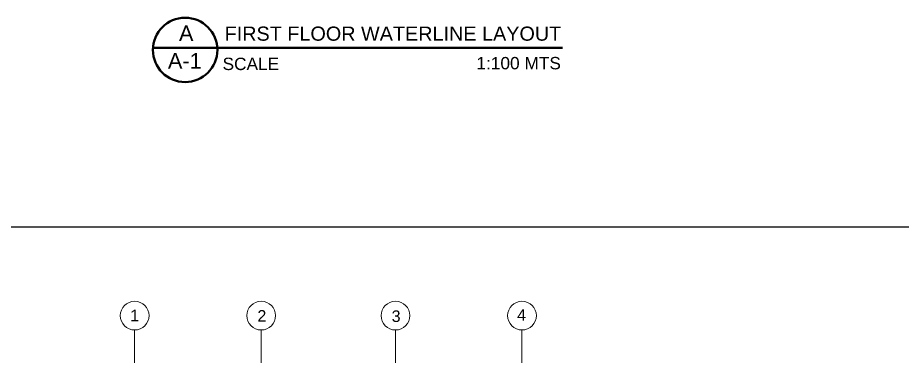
# Model space of a CAD drawing. Header units: millimetres. Extents: x 2391 to 3323, y 1596 to 2537.
# Drawn here: x 2739.9 to 2832.1, y 2127.4 to 2162.7 of the extents above; entities that cross this region are included whole.
import ezdxf

# ---------------------------------------------------------------- set-up
doc = ezdxf.new("R2010")
doc.units = ezdxf.units.MM
for name, color, linetype in [('doors and windows schedule', 11, 'Continuous'), ('LETTERS', 150, 'Continuous'), ('Lightning text', 211, 'Continuous'), ('TEXT', 130, 'Continuous')]:
    doc.layers.add(name, color=color, linetype=linetype)
doc.styles.get("Standard").update_dxf_attribs({"font": 'arial.ttf'})

msp = doc.modelspace()

# ---------------------------------------------------------------- linework, layer by layer
at = {"color": 11, "true_color": 0xf27172}
msp.add_line((3009.654, 2140.819), (2684.734, 2140.819), dxfattribs=at)
at = {"layer": 'LETTERS', "lineweight": 50}
msp.add_line((2753.989, 2159.525), (2796.708, 2159.525), dxfattribs=at)
msp.add_circle((2757.343, 2159.324), 3.36, dxfattribs=at)
at = {"layer": 'Lightning text', "linetype": 'ByBlock', "lineweight": 13, "ltscale": 0.02}
for p, q in [((2752.077, 2122.102), (2752.077, 2130.102)), ((2765.277, 2122.102), (2765.277, 2130.102)), ((2779.277, 2122.102), (2779.277, 2130.102)), ((2792.477, 2122.102), (2792.477, 2130.102))]:
    msp.add_line(p, q, dxfattribs=at)
for centre in [(2752.077, 2131.602), (2765.277, 2131.602), (2779.277, 2131.602), (2792.477, 2131.602)]:
    msp.add_circle(centre, 1.5, dxfattribs=at)

# ---------------------------------------------------------------- texts
at = {"layer": 'doors and windows schedule'}
for s, p in [('1', (2751.608, 2131.015)), ('4', (2791.961, 2131.063)), ('2', (2764.882, 2130.976)), ('3', (2778.883, 2130.94))]:
    msp.add_text(s, height=1.2, dxfattribs=at).set_placement(p)
at = {"layer": 'TEXT'}
for s, height, p in [('A', 1.613, (2756.702, 2160.258)), ('FIRST FLOOR WATERLINE LAYOUT', 1.4784, (2761.462, 2160.281)), ('A-1', 1.6128, (2755.552, 2157.38)), ('SCALE', 1.2902, (2761.245, 2157.221)), ('          1:100 MTS', 1.29024, (2782.714, 2157.295))]:
    msp.add_text(s, height=height, dxfattribs=at).set_placement(p)

doc.saveas('drawing.dxf')
